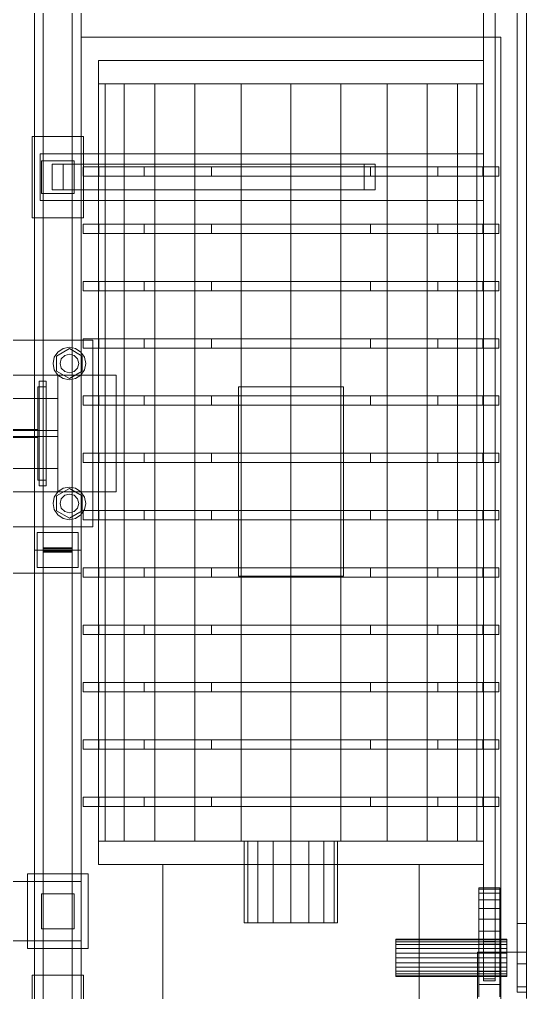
# Model space of a CAD drawing. Header units: millimetres. Extents: x -1970 to 59977, y -50268 to 6837.
# Drawn here: x 59536 to 59971, y -16530 to -15695 of the extents above; entities that cross this region are included whole.
import ezdxf

# ---------------------------------------------------------------- set-up
doc = ezdxf.new("R2010")
doc.units = ezdxf.units.MM
doc.layers.add('superior_C04', color=7, linetype='Continuous', lineweight=0)

msp = doc.modelspace()

# ---------------------------------------------------------------- linework, layer by layer
at = {"layer": 'superior_C04'}
for p, q in [((59963.253, -15370.459), (59963.253, -16470.459)), ((59971.253, -16470.459), (59971.253, -15370.459)), ((59934.253, -15374.489), (59934.253, -16484.396)), ((59934.253, -15375.975), (59934.253, -16485.882)), ((59944.253, -16484.396), (59944.253, -15374.489)), ((59944.253, -15375.975), (59944.253, -16485.882)), ((59556.753, -15398.213), (59556.753, -16148.213)), ((59581.753, -16148.213), (59581.753, -15398.213)), ((59549.253, -15400), (59549.253, -16150)), ((59556.753, -16151.787), (59556.753, -15401.787)), ((59581.753, -16151.787), (59581.753, -15401.787)), ((59589.253, -16150), (59589.253, -15400)), ((59934.253, -15430.521), (59934.253, -16517.935)), ((59944.253, -16517.935), (59944.253, -15430.521)), ((59963.253, -15429.541), (59963.253, -16529.541)), ((59971.253, -15429.541), (59971.253, -16529.541)), ((59934.253, -15432.409), (59934.253, -16519.823)), ((59944.253, -15432.409), (59944.253, -16519.823)), ((59589.253, -15710), (59949.253, -15710)), ((59589.253, -16640), (59589.253, -15710)), ((59949.253, -15710), (59949.253, -16640)), ((59604.253, -15730), (59934.253, -15730)), ((59604.253, -16420), (59604.253, -15730)), ((59934.253, -15730), (59934.253, -16420)), ((59609.875, -15750), (59604.253, -15750)), ((59604.253, -15750), (59604.253, -16400)), ((59626.359, -15750), (59609.875, -15750)), ((59609.875, -15750), (59609.875, -16400)), ((59652.58, -15750), (59626.359, -15750)), ((59626.359, -15750), (59626.359, -16400)), ((59686.753, -15750), (59652.58, -15750)), ((59652.58, -15750), (59652.58, -16400)), ((59726.548, -15750), (59686.753, -15750)), ((59686.753, -15750), (59686.753, -16400)), ((59769.253, -15750), (59726.548, -15750)), ((59726.548, -15750), (59726.548, -16400)), ((59811.958, -15750), (59769.253, -15750)), ((59769.253, -15750), (59769.253, -16400)), ((59851.753, -15750), (59811.958, -15750)), ((59811.958, -15750), (59811.958, -16400)), ((59885.926, -15750), (59851.753, -15750)), ((59851.753, -15750), (59851.753, -16400)), ((59912.147, -15750), (59885.926, -15750)), ((59885.926, -15750), (59885.926, -16400)), ((59928.631, -15750), (59912.147, -15750)), ((59912.147, -15750), (59912.147, -16400)), ((59928.631, -15750), (59934.253, -15750)), ((59928.631, -15750), (59928.631, -16400)), ((59934.253, -16400), (59934.253, -15750)), ((59547.253, -15795), (59591.253, -15795)), ((59547.253, -15865), (59547.253, -15795)), ((59591.253, -15795), (59591.253, -15865)), ((59554.253, -15810), (59934.253, -15810)), ((59554.253, -15850), (59554.253, -15810)), ((59555.253, -15816), (59583.253, -15816)), ((59555.253, -15844), (59555.253, -15816)), ((59583.253, -15816), (59583.253, -15844)), ((59934.253, -15810), (59934.253, -15850)), ((59564.611, -15819), (59573.894, -15819)), ((59564.611, -15841), (59564.611, -15819)), ((59832.111, -15819), (59564.611, -15819)), ((59573.894, -15819), (59573.894, -15841)), ((59841.394, -15819), (59573.894, -15819)), ((59604.618, -15821.167), (59591.053, -15821.167)), ((59591.053, -15821.167), (59591.053, -15829.167)), ((59643.247, -15821.167), (59604.618, -15821.167)), ((59604.618, -15821.167), (59604.618, -15829.167)), ((59701.059, -15821.167), (59643.247, -15821.167)), ((59643.247, -15821.167), (59643.247, -15829.167)), ((59769.253, -15821.167), (59701.059, -15821.167)), ((59701.059, -15821.167), (59701.059, -15829.167)), ((59837.447, -15821.167), (59769.253, -15821.167)), ((59769.253, -15821.167), (59769.253, -15829.167)), ((59841.394, -15819), (59832.111, -15819)), ((59832.111, -15819), (59832.111, -15841)), ((59895.259, -15821.167), (59837.447, -15821.167)), ((59837.447, -15821.167), (59837.447, -15829.167)), ((59841.394, -15841), (59841.394, -15819)), ((59933.888, -15821.167), (59895.259, -15821.167)), ((59895.259, -15821.167), (59895.259, -15829.167)), ((59933.888, -15821.167), (59947.453, -15821.167)), ((59933.888, -15821.167), (59933.888, -15829.167)), ((59947.453, -15829.167), (59947.453, -15821.167)), ((59604.618, -15829.167), (59591.053, -15829.167)), ((59643.247, -15829.167), (59604.618, -15829.167)), ((59701.059, -15829.167), (59643.247, -15829.167)), ((59769.253, -15829.167), (59701.059, -15829.167)), ((59837.447, -15829.167), (59769.253, -15829.167)), ((59895.259, -15829.167), (59837.447, -15829.167)), ((59933.888, -15829.167), (59895.259, -15829.167)), ((59947.453, -15829.167), (59933.888, -15829.167)), ((59573.894, -15841), (59564.611, -15841)), ((59564.611, -15841), (59832.111, -15841)), ((59841.394, -15841), (59573.894, -15841)), ((59832.111, -15841), (59841.394, -15841)), ((59583.253, -15844), (59555.253, -15844)), ((59934.253, -15850), (59554.253, -15850)), ((59591.253, -15865), (59547.253, -15865)), ((59604.618, -15870.333), (59591.053, -15870.333)), ((59591.053, -15870.333), (59591.053, -15878.333)), ((59643.247, -15870.333), (59604.618, -15870.333)), ((59604.618, -15870.333), (59604.618, -15878.333)), ((59701.059, -15870.333), (59643.247, -15870.333)), ((59643.247, -15870.333), (59643.247, -15878.333)), ((59769.253, -15870.333), (59701.059, -15870.333)), ((59701.059, -15870.333), (59701.059, -15878.333)), ((59837.447, -15870.333), (59769.253, -15870.333)), ((59769.253, -15870.333), (59769.253, -15878.333)), ((59895.259, -15870.333), (59837.447, -15870.333)), ((59837.447, -15870.333), (59837.447, -15878.333)), ((59933.888, -15870.333), (59895.259, -15870.333)), ((59895.259, -15870.333), (59895.259, -15878.333)), ((59933.888, -15870.333), (59947.453, -15870.333)), ((59933.888, -15870.333), (59933.888, -15878.333)), ((59947.453, -15878.333), (59947.453, -15870.333)), ((59604.618, -15878.333), (59591.053, -15878.333)), ((59643.247, -15878.333), (59604.618, -15878.333)), ((59701.059, -15878.333), (59643.247, -15878.333)), ((59769.253, -15878.333), (59701.059, -15878.333)), ((59837.447, -15878.333), (59769.253, -15878.333)), ((59895.259, -15878.333), (59837.447, -15878.333)), ((59933.888, -15878.333), (59895.259, -15878.333)), ((59947.453, -15878.333), (59933.888, -15878.333)), ((59604.618, -15919.5), (59591.053, -15919.5)), ((59591.053, -15919.5), (59591.053, -15927.5)), ((59643.247, -15919.5), (59604.618, -15919.5)), ((59604.618, -15919.5), (59604.618, -15927.5)), ((59701.059, -15919.5), (59643.247, -15919.5)), ((59643.247, -15919.5), (59643.247, -15927.5)), ((59769.253, -15919.5), (59701.059, -15919.5)), ((59701.059, -15919.5), (59701.059, -15927.5)), ((59837.447, -15919.5), (59769.253, -15919.5)), ((59769.253, -15919.5), (59769.253, -15927.5)), ((59895.259, -15919.5), (59837.447, -15919.5)), ((59837.447, -15919.5), (59837.447, -15927.5)), ((59933.888, -15919.5), (59895.259, -15919.5)), ((59895.259, -15919.5), (59895.259, -15927.5)), ((59933.888, -15919.5), (59947.453, -15919.5)), ((59933.888, -15919.5), (59933.888, -15927.5)), ((59947.453, -15927.5), (59947.453, -15919.5)), ((59604.618, -15927.5), (59591.053, -15927.5)), ((59643.247, -15927.5), (59604.618, -15927.5)), ((59701.059, -15927.5), (59643.247, -15927.5)), ((59769.253, -15927.5), (59701.059, -15927.5)), ((59837.447, -15927.5), (59769.253, -15927.5)), ((59895.259, -15927.5), (59837.447, -15927.5)), ((59933.888, -15927.5), (59895.259, -15927.5)), ((59947.453, -15927.5), (59933.888, -15927.5)), ((59439.253, -15970), (59599.253, -15970)), ((59604.618, -15968.667), (59591.053, -15968.667)), ((59591.053, -15968.667), (59591.053, -15976.667)), ((59599.253, -15970), (59599.253, -16130)), ((59643.247, -15968.667), (59604.618, -15968.667)), ((59604.618, -15968.667), (59604.618, -15976.667)), ((59701.059, -15968.667), (59643.247, -15968.667)), ((59643.247, -15968.667), (59643.247, -15976.667)), ((59769.253, -15968.667), (59701.059, -15968.667)), ((59701.059, -15968.667), (59701.059, -15976.667)), ((59837.447, -15968.667), (59769.253, -15968.667)), ((59769.253, -15968.667), (59769.253, -15976.667)), ((59895.259, -15968.667), (59837.447, -15968.667)), ((59837.447, -15968.667), (59837.447, -15976.667)), ((59933.888, -15968.667), (59895.259, -15968.667)), ((59895.259, -15968.667), (59895.259, -15976.667)), ((59933.888, -15968.667), (59947.453, -15968.667)), ((59933.888, -15968.667), (59933.888, -15976.667)), ((59947.453, -15976.667), (59947.453, -15968.667)), ((59566.319, -15984.642), (59569.353, -15980.101)), ((59568.168, -15983.6), (59579.253, -15977.2)), ((59569.353, -15980.101), (59573.895, -15977.066)), ((59572.325, -15986), (59575.253, -15983.072)), ((59573.895, -15977.066), (59579.253, -15976)), ((59575.253, -15983.072), (59579.253, -15982)), ((59579.253, -15976), (59584.611, -15977.066)), ((59579.253, -15977.2), (59590.338, -15983.6)), ((59579.253, -15982), (59583.253, -15983.072)), ((59583.253, -15983.072), (59586.181, -15986)), ((59584.611, -15977.066), (59589.152, -15980.101)), ((59589.152, -15980.101), (59592.187, -15984.642)), ((59604.618, -15976.667), (59591.053, -15976.667)), ((59643.247, -15976.667), (59604.618, -15976.667)), ((59701.059, -15976.667), (59643.247, -15976.667)), ((59769.253, -15976.667), (59701.059, -15976.667)), ((59837.447, -15976.667), (59769.253, -15976.667)), ((59895.259, -15976.667), (59837.447, -15976.667)), ((59933.888, -15976.667), (59895.259, -15976.667)), ((59947.453, -15976.667), (59933.888, -15976.667)), ((59565.253, -15990), (59566.319, -15984.642)), ((59566.319, -15995.358), (59565.253, -15990)), ((59568.168, -15996.4), (59568.168, -15983.6)), ((59571.253, -15990), (59572.325, -15986)), ((59572.325, -15994), (59571.253, -15990)), ((59586.181, -15986), (59587.253, -15990)), ((59587.253, -15990), (59586.181, -15994)), ((59590.338, -15983.6), (59590.338, -15996.4)), ((59592.187, -15984.642), (59593.253, -15990)), ((59593.253, -15990), (59592.187, -15995.358)), ((59569.353, -15999.899), (59566.319, -15995.358)), ((59579.253, -16002.8), (59568.168, -15996.4)), ((59573.895, -16002.934), (59569.353, -15999.899)), ((59575.253, -15996.928), (59572.325, -15994)), ((59579.253, -15998), (59575.253, -15996.928)), ((59590.338, -15996.4), (59579.253, -16002.8)), ((59583.253, -15996.928), (59579.253, -15998)), ((59586.181, -15994), (59583.253, -15996.928)), ((59589.152, -15999.899), (59584.611, -16002.934)), ((59592.187, -15995.358), (59589.152, -15999.899)), ((59469.253, -16000), (59569.253, -16000)), ((59519.253, -16000), (59619.253, -16000)), ((59553.253, -16095), (59553.253, -16005)), ((59559.253, -16005), (59553.253, -16005)), ((59559.253, -16095), (59559.253, -16005)), ((59569.253, -16000), (59569.253, -16100)), ((59579.253, -16004), (59573.895, -16002.934)), ((59584.611, -16002.934), (59579.253, -16004)), ((59619.253, -16000), (59619.253, -16100)), ((59552.253, -16090), (59552.253, -16010)), ((59552.253, -16010), (59559.253, -16010)), ((59559.253, -16010), (59559.253, -16090)), ((59724.253, -16010), (59814.253, -16010)), ((59724.253, -16172.5), (59724.253, -16010)), ((59814.253, -16010), (59814.253, -16172.5)), ((59569.253, -16020), (58909.253, -16020)), ((59569.253, -16020), (59569.253, -16080)), ((59604.618, -16017.833), (59591.053, -16017.833)), ((59591.053, -16017.833), (59591.053, -16025.833)), ((59643.247, -16017.833), (59604.618, -16017.833)), ((59604.618, -16017.833), (59604.618, -16025.833)), ((59701.059, -16017.833), (59643.247, -16017.833)), ((59643.247, -16017.833), (59643.247, -16025.833)), ((59769.253, -16017.833), (59701.059, -16017.833)), ((59701.059, -16017.833), (59701.059, -16025.833)), ((59837.447, -16017.833), (59769.253, -16017.833)), ((59769.253, -16017.833), (59769.253, -16025.833)), ((59895.259, -16017.833), (59837.447, -16017.833)), ((59837.447, -16017.833), (59837.447, -16025.833)), ((59933.888, -16017.833), (59895.259, -16017.833)), ((59895.259, -16017.833), (59895.259, -16025.833)), ((59933.888, -16017.833), (59947.453, -16017.833)), ((59933.888, -16017.833), (59933.888, -16025.833)), ((59947.453, -16025.833), (59947.453, -16017.833)), ((59604.618, -16025.833), (59591.053, -16025.833)), ((59643.247, -16025.833), (59604.618, -16025.833)), ((59701.059, -16025.833), (59643.247, -16025.833)), ((59769.253, -16025.833), (59701.059, -16025.833)), ((59837.447, -16025.833), (59769.253, -16025.833)), ((59895.259, -16025.833), (59837.447, -16025.833)), ((59933.888, -16025.833), (59895.259, -16025.833)), ((59947.453, -16025.833), (59933.888, -16025.833)), ((59569.253, -16047.5), (58909.253, -16047.5)), ((59486.253, -16046.5), (59552.253, -16046.5)), ((59552.253, -16046.5), (59552.253, -16053.5)), ((59569.253, -16047.5), (59569.253, -16052.5)), ((58909.253, -16052.5), (59569.253, -16052.5)), ((59552.253, -16053.5), (59486.253, -16053.5)), ((59604.618, -16067), (59591.053, -16067)), ((59591.053, -16067), (59591.053, -16075)), ((59604.618, -16075), (59591.053, -16075)), ((59643.247, -16067), (59604.618, -16067)), ((59604.618, -16067), (59604.618, -16075)), ((59643.247, -16075), (59604.618, -16075)), ((59701.059, -16067), (59643.247, -16067)), ((59643.247, -16067), (59643.247, -16075)), ((59701.059, -16075), (59643.247, -16075)), ((59769.253, -16067), (59701.059, -16067)), ((59701.059, -16067), (59701.059, -16075)), ((59769.253, -16075), (59701.059, -16075)), ((59837.447, -16067), (59769.253, -16067)), ((59769.253, -16067), (59769.253, -16075)), ((59837.447, -16075), (59769.253, -16075)), ((59895.259, -16067), (59837.447, -16067)), ((59837.447, -16067), (59837.447, -16075)), ((59895.259, -16075), (59837.447, -16075)), ((59933.888, -16067), (59895.259, -16067)), ((59895.259, -16067), (59895.259, -16075)), ((59933.888, -16075), (59895.259, -16075)), ((59933.888, -16067), (59947.453, -16067)), ((59933.888, -16067), (59933.888, -16075)), ((59947.453, -16075), (59933.888, -16075)), ((59947.453, -16075), (59947.453, -16067)), ((58909.253, -16080), (59569.253, -16080)), ((59559.253, -16090), (59552.253, -16090)), ((59569.253, -16100), (59469.253, -16100)), ((59619.253, -16100), (59519.253, -16100)), ((59559.253, -16095), (59553.253, -16095)), ((59566.319, -16104.642), (59569.353, -16100.101)), ((59568.168, -16103.6), (59579.253, -16097.2)), ((59569.353, -16100.101), (59573.895, -16097.066)), ((59573.895, -16097.066), (59579.253, -16096)), ((59579.253, -16096), (59584.611, -16097.066)), ((59579.253, -16097.2), (59590.338, -16103.6)), ((59584.611, -16097.066), (59589.152, -16100.101)), ((59589.152, -16100.101), (59592.187, -16104.642)), ((59565.253, -16110), (59566.319, -16104.642)), ((59568.168, -16116.4), (59568.168, -16103.6)), ((59571.253, -16110), (59572.325, -16106)), ((59572.325, -16106), (59575.253, -16103.072)), ((59575.253, -16103.072), (59579.253, -16102)), ((59579.253, -16102), (59583.253, -16103.072)), ((59583.253, -16103.072), (59586.181, -16106)), ((59586.181, -16106), (59587.253, -16110)), ((59590.338, -16103.6), (59590.338, -16116.4)), ((59592.187, -16104.642), (59593.253, -16110)), ((59566.319, -16115.358), (59565.253, -16110)), ((59569.353, -16119.899), (59566.319, -16115.358)), ((59579.253, -16122.8), (59568.168, -16116.4)), ((59572.325, -16114), (59571.253, -16110)), ((59575.253, -16116.928), (59572.325, -16114)), ((59590.338, -16116.4), (59579.253, -16122.8)), ((59586.181, -16114), (59583.253, -16116.928)), ((59587.253, -16110), (59586.181, -16114)), ((59592.187, -16115.358), (59589.152, -16119.899)), ((59604.618, -16116.167), (59591.053, -16116.167)), ((59591.053, -16116.167), (59591.053, -16124.167)), ((59593.253, -16110), (59592.187, -16115.358)), ((59643.247, -16116.167), (59604.618, -16116.167)), ((59604.618, -16116.167), (59604.618, -16124.167)), ((59701.059, -16116.167), (59643.247, -16116.167)), ((59643.247, -16116.167), (59643.247, -16124.167)), ((59769.253, -16116.167), (59701.059, -16116.167)), ((59701.059, -16116.167), (59701.059, -16124.167)), ((59837.447, -16116.167), (59769.253, -16116.167)), ((59769.253, -16116.167), (59769.253, -16124.167)), ((59895.259, -16116.167), (59837.447, -16116.167)), ((59837.447, -16116.167), (59837.447, -16124.167)), ((59933.888, -16116.167), (59895.259, -16116.167)), ((59895.259, -16116.167), (59895.259, -16124.167)), ((59933.888, -16116.167), (59947.453, -16116.167)), ((59933.888, -16116.167), (59933.888, -16124.167)), ((59947.453, -16124.167), (59947.453, -16116.167)), ((59573.895, -16122.934), (59569.353, -16119.899)), ((59579.253, -16124), (59573.895, -16122.934)), ((59579.253, -16118), (59575.253, -16116.928)), ((59583.253, -16116.928), (59579.253, -16118)), ((59584.611, -16122.934), (59579.253, -16124)), ((59589.152, -16119.899), (59584.611, -16122.934)), ((59604.618, -16124.167), (59591.053, -16124.167)), ((59643.247, -16124.167), (59604.618, -16124.167)), ((59701.059, -16124.167), (59643.247, -16124.167)), ((59769.253, -16124.167), (59701.059, -16124.167)), ((59837.447, -16124.167), (59769.253, -16124.167)), ((59895.259, -16124.167), (59837.447, -16124.167)), ((59933.888, -16124.167), (59895.259, -16124.167)), ((59947.453, -16124.167), (59933.888, -16124.167)), ((58889.253, -16130), (59589.253, -16130)), ((59599.253, -16130), (59439.253, -16130)), ((59589.253, -16130), (59589.253, -16170)), ((59551.753, -16135), (59586.753, -16135)), ((59551.753, -16165), (59551.753, -16135)), ((59586.753, -16135), (59586.753, -16165)), ((59549.253, -16150), (59589.253, -16150)), ((59549.253, -16150), (59549.253, -17350)), ((59556.753, -16148.213), (59556.753, -16151.787)), ((59581.753, -16148.213), (59556.753, -16148.213)), ((59581.753, -16148.878), (59556.753, -16148.878)), ((59556.753, -16148.878), (59556.753, -16151.122)), ((59556.753, -17348.878), (59556.753, -16148.878)), ((59581.753, -16151.787), (59581.753, -16148.213)), ((59581.753, -16151.122), (59581.753, -16148.878)), ((59581.753, -17348.878), (59581.753, -16148.878)), ((59589.253, -17350), (59589.253, -16150)), ((59556.753, -16151.122), (59581.753, -16151.122)), ((59556.753, -16151.122), (59556.753, -17351.122)), ((59556.753, -16151.787), (59581.753, -16151.787)), ((59581.753, -17351.122), (59581.753, -16151.122)), ((59586.753, -16165), (59551.753, -16165)), ((59604.618, -16165.333), (59591.053, -16165.333)), ((59591.053, -16165.333), (59591.053, -16173.333)), ((59643.247, -16165.333), (59604.618, -16165.333)), ((59604.618, -16165.333), (59604.618, -16173.333)), ((59701.059, -16165.333), (59643.247, -16165.333)), ((59643.247, -16165.333), (59643.247, -16173.333)), ((59769.253, -16165.333), (59701.059, -16165.333)), ((59701.059, -16165.333), (59701.059, -16173.333)), ((59837.447, -16165.333), (59769.253, -16165.333)), ((59769.253, -16165.333), (59769.253, -16173.333)), ((59895.259, -16165.333), (59837.447, -16165.333)), ((59837.447, -16165.333), (59837.447, -16173.333)), ((59933.888, -16165.333), (59895.259, -16165.333)), ((59895.259, -16165.333), (59895.259, -16173.333)), ((59933.888, -16165.333), (59947.453, -16165.333)), ((59933.888, -16165.333), (59933.888, -16173.333)), ((59947.453, -16173.333), (59947.453, -16165.333)), ((59589.253, -16170), (58889.253, -16170)), ((59604.618, -16173.333), (59591.053, -16173.333)), ((59643.247, -16173.333), (59604.618, -16173.333)), ((59701.059, -16173.333), (59643.247, -16173.333)), ((59769.253, -16173.333), (59701.059, -16173.333)), ((59814.253, -16172.5), (59724.253, -16172.5)), ((59837.447, -16173.333), (59769.253, -16173.333)), ((59895.259, -16173.333), (59837.447, -16173.333)), ((59933.888, -16173.333), (59895.259, -16173.333)), ((59947.453, -16173.333), (59933.888, -16173.333)), ((59604.618, -16214.5), (59591.053, -16214.5)), ((59591.053, -16214.5), (59591.053, -16222.5)), ((59643.247, -16214.5), (59604.618, -16214.5)), ((59604.618, -16214.5), (59604.618, -16222.5)), ((59701.059, -16214.5), (59643.247, -16214.5)), ((59643.247, -16214.5), (59643.247, -16222.5)), ((59769.253, -16214.5), (59701.059, -16214.5)), ((59701.059, -16214.5), (59701.059, -16222.5)), ((59837.447, -16214.5), (59769.253, -16214.5)), ((59769.253, -16214.5), (59769.253, -16222.5)), ((59895.259, -16214.5), (59837.447, -16214.5)), ((59837.447, -16214.5), (59837.447, -16222.5)), ((59933.888, -16214.5), (59895.259, -16214.5)), ((59895.259, -16214.5), (59895.259, -16222.5)), ((59933.888, -16214.5), (59947.453, -16214.5)), ((59933.888, -16214.5), (59933.888, -16222.5)), ((59947.453, -16222.5), (59947.453, -16214.5)), ((59604.618, -16222.5), (59591.053, -16222.5)), ((59643.247, -16222.5), (59604.618, -16222.5)), ((59701.059, -16222.5), (59643.247, -16222.5)), ((59769.253, -16222.5), (59701.059, -16222.5)), ((59837.447, -16222.5), (59769.253, -16222.5)), ((59895.259, -16222.5), (59837.447, -16222.5)), ((59933.888, -16222.5), (59895.259, -16222.5)), ((59947.453, -16222.5), (59933.888, -16222.5)), ((59604.618, -16263.667), (59591.053, -16263.667)), ((59591.053, -16263.667), (59591.053, -16271.667)), ((59643.247, -16263.667), (59604.618, -16263.667)), ((59604.618, -16263.667), (59604.618, -16271.667)), ((59701.059, -16263.667), (59643.247, -16263.667)), ((59643.247, -16263.667), (59643.247, -16271.667)), ((59769.253, -16263.667), (59701.059, -16263.667)), ((59701.059, -16263.667), (59701.059, -16271.667)), ((59837.447, -16263.667), (59769.253, -16263.667)), ((59769.253, -16263.667), (59769.253, -16271.667)), ((59895.259, -16263.667), (59837.447, -16263.667)), ((59837.447, -16263.667), (59837.447, -16271.667)), ((59933.888, -16263.667), (59895.259, -16263.667)), ((59895.259, -16263.667), (59895.259, -16271.667)), ((59933.888, -16263.667), (59947.453, -16263.667)), ((59933.888, -16263.667), (59933.888, -16271.667)), ((59947.453, -16271.667), (59947.453, -16263.667)), ((59604.618, -16271.667), (59591.053, -16271.667)), ((59643.247, -16271.667), (59604.618, -16271.667)), ((59701.059, -16271.667), (59643.247, -16271.667)), ((59769.253, -16271.667), (59701.059, -16271.667)), ((59837.447, -16271.667), (59769.253, -16271.667)), ((59895.259, -16271.667), (59837.447, -16271.667)), ((59933.888, -16271.667), (59895.259, -16271.667)), ((59947.453, -16271.667), (59933.888, -16271.667)), ((59604.618, -16312.833), (59591.053, -16312.833)), ((59591.053, -16312.833), (59591.053, -16320.833)), ((59643.247, -16312.833), (59604.618, -16312.833)), ((59604.618, -16312.833), (59604.618, -16320.833)), ((59701.059, -16312.833), (59643.247, -16312.833)), ((59643.247, -16312.833), (59643.247, -16320.833)), ((59769.253, -16312.833), (59701.059, -16312.833)), ((59701.059, -16312.833), (59701.059, -16320.833)), ((59837.447, -16312.833), (59769.253, -16312.833)), ((59769.253, -16312.833), (59769.253, -16320.833)), ((59895.259, -16312.833), (59837.447, -16312.833)), ((59837.447, -16312.833), (59837.447, -16320.833)), ((59933.888, -16312.833), (59895.259, -16312.833)), ((59895.259, -16312.833), (59895.259, -16320.833)), ((59933.888, -16312.833), (59947.453, -16312.833)), ((59933.888, -16312.833), (59933.888, -16320.833)), ((59947.453, -16320.833), (59947.453, -16312.833)), ((59604.618, -16320.833), (59591.053, -16320.833)), ((59643.247, -16320.833), (59604.618, -16320.833)), ((59701.059, -16320.833), (59643.247, -16320.833)), ((59769.253, -16320.833), (59701.059, -16320.833)), ((59837.447, -16320.833), (59769.253, -16320.833)), ((59895.259, -16320.833), (59837.447, -16320.833)), ((59933.888, -16320.833), (59895.259, -16320.833)), ((59947.453, -16320.833), (59933.888, -16320.833)), ((59604.618, -16362), (59591.053, -16362)), ((59591.053, -16362), (59591.053, -16370)), ((59643.247, -16362), (59604.618, -16362)), ((59604.618, -16362), (59604.618, -16370)), ((59701.059, -16362), (59643.247, -16362)), ((59643.247, -16362), (59643.247, -16370)), ((59769.253, -16362), (59701.059, -16362)), ((59701.059, -16362), (59701.059, -16370)), ((59837.447, -16362), (59769.253, -16362)), ((59769.253, -16362), (59769.253, -16370)), ((59895.259, -16362), (59837.447, -16362)), ((59837.447, -16362), (59837.447, -16370)), ((59933.888, -16362), (59895.259, -16362)), ((59895.259, -16362), (59895.259, -16370)), ((59933.888, -16362), (59947.453, -16362)), ((59933.888, -16362), (59933.888, -16370)), ((59947.453, -16370), (59947.453, -16362)), ((59604.618, -16370), (59591.053, -16370)), ((59643.247, -16370), (59604.618, -16370)), ((59701.059, -16370), (59643.247, -16370)), ((59769.253, -16370), (59701.059, -16370)), ((59837.447, -16370), (59769.253, -16370)), ((59895.259, -16370), (59837.447, -16370)), ((59933.888, -16370), (59895.259, -16370)), ((59947.453, -16370), (59933.888, -16370)), ((59609.875, -16400), (59604.253, -16400)), ((59626.359, -16400), (59609.875, -16400)), ((59652.58, -16400), (59626.359, -16400)), ((59686.753, -16400), (59652.58, -16400)), ((59726.548, -16400), (59686.753, -16400)), ((59769.253, -16400), (59726.548, -16400)), ((59732.298, -16400), (59729.253, -16400)), ((59729.253, -16400), (59729.253, -16470)), ((59740.969, -16400), (59732.298, -16400)), ((59732.298, -16400), (59732.298, -16470)), ((59753.946, -16400), (59740.969, -16400)), ((59740.969, -16400), (59740.969, -16470)), ((59769.253, -16400), (59753.946, -16400)), ((59753.946, -16400), (59753.946, -16470)), ((59811.958, -16400), (59769.253, -16400)), ((59784.56, -16400), (59769.253, -16400)), ((59769.253, -16400), (59769.253, -16470)), ((59797.537, -16400), (59784.56, -16400)), ((59784.56, -16400), (59784.56, -16470)), ((59806.208, -16400), (59797.537, -16400)), ((59797.537, -16400), (59797.537, -16470)), ((59806.208, -16400), (59809.253, -16400)), ((59806.208, -16400), (59806.208, -16470)), ((59809.253, -16470), (59809.253, -16400)), ((59851.753, -16400), (59811.958, -16400)), ((59885.926, -16400), (59851.753, -16400)), ((59912.147, -16400), (59885.926, -16400)), ((59928.631, -16400), (59912.147, -16400)), ((59934.253, -16400), (59928.631, -16400)), ((59934.253, -16420), (59604.253, -16420)), ((59659.253, -16420), (59879.253, -16420)), ((59659.253, -16620), (59659.253, -16420)), ((59879.253, -16420), (59879.253, -16620)), ((59543.253, -16492), (59543.253, -16428)), ((59543.253, -16428), (59595.253, -16428)), ((59595.253, -16428), (59595.253, -16492)), ((58889.253, -16434.6), (59589.253, -16434.6)), ((59589.253, -16434.6), (59589.253, -16485.4)), ((59930.253, -16440), (59930.253, -16441.153)), ((59930.253, -16440), (59948.253, -16440)), ((59930.253, -16441.153), (59930.253, -16444.567)), ((59948.253, -16441.153), (59930.253, -16441.153)), ((59948.253, -16441.153), (59948.253, -16440)), ((59948.253, -16441.153), (59948.253, -16444.567)), ((59555.253, -16475), (59555.253, -16445)), ((59555.253, -16445), (59583.253, -16445)), ((59583.253, -16445), (59583.253, -16475)), ((59930.253, -16444.567), (59930.253, -16450.112)), ((59948.253, -16444.567), (59930.253, -16444.567)), ((59930.253, -16450.112), (59930.253, -16457.574)), ((59948.253, -16450.112), (59930.253, -16450.112)), ((59948.253, -16444.567), (59948.253, -16450.112)), ((59948.253, -16450.112), (59948.253, -16457.574)), ((59930.253, -16457.574), (59930.253, -16466.666)), ((59948.253, -16457.574), (59930.253, -16457.574)), ((59948.253, -16457.574), (59948.253, -16466.666)), ((59930.253, -16466.666), (59930.253, -16477.039)), ((59948.253, -16466.666), (59930.253, -16466.666)), ((59948.253, -16466.666), (59948.253, -16477.039)), ((59583.253, -16475), (59555.253, -16475)), ((59732.298, -16470), (59729.253, -16470)), ((59740.969, -16470), (59732.298, -16470)), ((59753.946, -16470), (59740.969, -16470)), ((59769.253, -16470), (59753.946, -16470)), ((59784.56, -16470), (59769.253, -16470)), ((59797.537, -16470), (59784.56, -16470)), ((59806.208, -16470), (59797.537, -16470)), ((59809.253, -16470), (59806.208, -16470)), ((59963.253, -16470.459), (59963.253, -16529.541)), ((59971.253, -16470.459), (59963.253, -16470.459)), ((59971.253, -16529.541), (59971.253, -16470.459)), ((59859.253, -16484), (59859.253, -16484.545)), ((59859.253, -16484), (59954.253, -16484)), ((59930.253, -16477.039), (59930.253, -16488.295)), ((59948.253, -16477.039), (59930.253, -16477.039)), ((59948.253, -16477.039), (59948.253, -16488.295)), ((59954.253, -16484.545), (59954.253, -16484)), ((59589.253, -16485.4), (58889.253, -16485.4)), ((59595.253, -16492), (59543.253, -16492)), ((59859.253, -16484.545), (59859.253, -16486.144)), ((59954.253, -16484.545), (59859.253, -16484.545)), ((59859.253, -16486.144), (59859.253, -16488.686)), ((59954.253, -16486.144), (59859.253, -16486.144)), ((59859.253, -16488.686), (59859.253, -16492)), ((59954.253, -16488.686), (59859.253, -16488.686)), ((59859.253, -16492), (59859.253, -16495.859)), ((59954.253, -16492), (59859.253, -16492)), ((59930.253, -16488.295), (59930.253, -16500)), ((59948.253, -16488.295), (59930.253, -16488.295)), ((59934.253, -16484.396), (59934.253, -16485.882)), ((59944.253, -16484.396), (59934.253, -16484.396)), ((59934.253, -16485.882), (59944.253, -16485.882)), ((59944.253, -16485.882), (59944.253, -16484.396)), ((59948.253, -16488.295), (59948.253, -16500)), ((59954.253, -16484.545), (59954.253, -16486.144)), ((59954.253, -16486.144), (59954.253, -16488.686)), ((59954.253, -16488.686), (59954.253, -16492)), ((59954.253, -16492), (59954.253, -16495.859)), ((59859.253, -16495.859), (59859.253, -16500)), ((59954.253, -16495.859), (59859.253, -16495.859)), ((59859.253, -16500), (59859.253, -16504.141)), ((59954.253, -16500), (59859.253, -16500)), ((59929.253, -16495), (59971.253, -16495)), ((59929.253, -16535), (59929.253, -16495)), ((59930.253, -16500), (59930.253, -16511.705)), ((59948.253, -16500), (59930.253, -16500)), ((59948.253, -16500), (59948.253, -16511.705)), ((59954.253, -16495.859), (59954.253, -16500)), ((59954.253, -16500), (59954.253, -16504.141)), ((59971.253, -16495), (59971.253, -16535)), ((59859.253, -16504.141), (59859.253, -16508)), ((59954.253, -16504.141), (59859.253, -16504.141)), ((59859.253, -16508), (59859.253, -16511.314)), ((59954.253, -16508), (59859.253, -16508)), ((59954.253, -16504.141), (59954.253, -16508)), ((59954.253, -16508), (59954.253, -16511.314)), ((59963.253, -16505), (59971.253, -16505)), ((59963.253, -16525), (59963.253, -16505)), ((59971.253, -16505), (59971.253, -16525)), ((59547.253, -16515), (59591.253, -16515)), ((59547.253, -16585), (59547.253, -16515)), ((59591.253, -16515), (59591.253, -16585)), ((59859.253, -16511.314), (59859.253, -16513.856)), ((59954.253, -16511.314), (59859.253, -16511.314)), ((59859.253, -16513.856), (59859.253, -16515.455)), ((59954.253, -16513.856), (59859.253, -16513.856)), ((59859.253, -16515.455), (59859.253, -16516)), ((59954.253, -16515.455), (59859.253, -16515.455)), ((59954.253, -16516), (59859.253, -16516)), ((59930.253, -16511.705), (59930.253, -16522.961)), ((59948.253, -16511.705), (59930.253, -16511.705)), ((59948.253, -16511.705), (59948.253, -16522.961)), ((59954.253, -16511.314), (59954.253, -16513.856)), ((59954.253, -16513.856), (59954.253, -16515.455)), ((59954.253, -16515.455), (59954.253, -16516)), ((59930.253, -16522.961), (59930.253, -16533.334)), ((59948.253, -16522.961), (59930.253, -16522.961)), ((59934.253, -16517.935), (59934.253, -16519.823)), ((59944.253, -16517.935), (59934.253, -16517.935)), ((59934.253, -16519.823), (59944.253, -16519.823)), ((59944.253, -16519.823), (59944.253, -16517.935)), ((59948.253, -16522.961), (59948.253, -16533.334)), ((59971.253, -16525), (59963.253, -16525)), ((59963.253, -16529.541), (59971.253, -16529.541))]:
    msp.add_line(p, q, dxfattribs=at)

doc.saveas('drawing.dxf')
